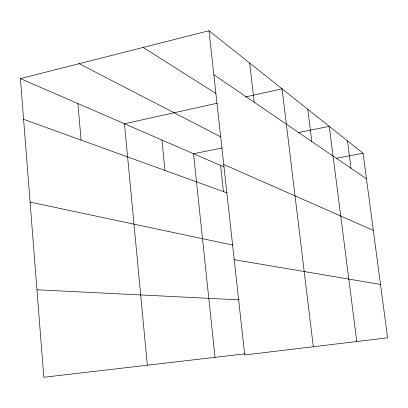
<?xml version="1.0" encoding="UTF-8"?>
<svg xmlns="http://www.w3.org/2000/svg" width="408" height="408" viewBox="0 0 408 408"><rect width="100%" height="100%" fill="white"/><g stroke="black" fill="none" stroke-linecap="round" stroke-linejoin="round"><path stroke-width="0.61" d="M245.065 353.828L43.814 377.272L20.4 78.601L208.993 30.727L363.064 153.24L387.6 337.829L244.713 354.955L208.993 30.727M217.184 103.219L124.471 123.757L147.344 365.211M245.58 96.926L282.081 88.842L313.303 346.734M222.253 147.936L193.54 153.729L215.016 357.332M298.228 132.61L329.251 126.353L356.796 341.522M336.197 158.289L363.064 153.24M36.955 289.782L239.114 299.844M234.218 259.682L380.506 284.458M30.085 202.108L232.886 245.126M23.593 119.309L227.042 192.892M20.4 78.601L224.018 166.954M223.727 164.455L373.32 230.393M79.121 63.694L220.932 136.94M143.137 47.445L215.832 93.427M213.843 74.746L366.46 178.796M347.448 140.821L351.033 168.28M307.785 109.283L311.814 141.54M249.676 63.077L254.235 102.286M220.59 165.464L223.457 191.592M161.92 140.01L164.98 170.447M77.897 103.55L81.095 140.107"/></g></svg>
